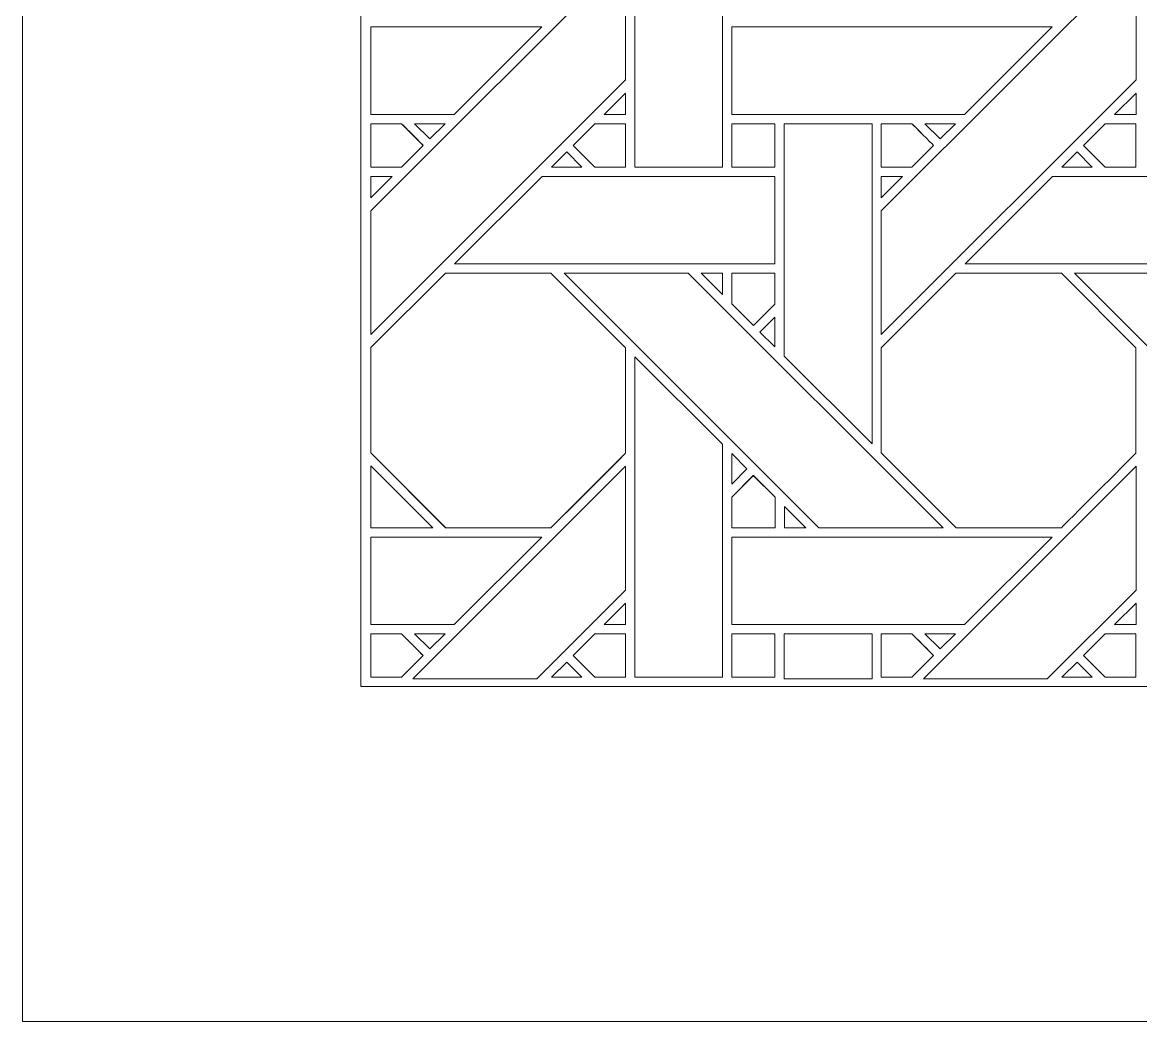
# Model space of a CAD drawing. Header units: inches. Extents: x 4.4 to 20.4, y 5.1 to 13.1.
# Drawn here: x 4.383 to 6.462, y 5.095 to 6.953 of the extents above; entities that cross this region are included whole.
import ezdxf

# ---------------------------------------------------------------- set-up
doc = ezdxf.new("R2010")
doc.units = ezdxf.units.IN
doc.header["$MEASUREMENT"] = 0
doc.layers.add('Design', color=7, linetype='Continuous', lineweight=0)

msp = doc.modelspace()

# ---------------------------------------------------------------- linework, layer by layer
at = {"layer": 'Design'}
for points, knots in [([(4.3829, 13.0948), (4.3829, 13.0948), (4.3829, 5.0948), (4.3829, 5.0948), (4.3829, 5.0948), (20.3829, 5.0948), (20.3829, 5.0948), (20.3829, 5.0948), (20.3829, 13.0948), (20.3829, 13.0948), (20.3829, 13.0948), (4.3829, 13.0948), (4.3829, 13.0948)], [0, 0, 0, 0, 1, 1, 1, 2, 2, 2, 3, 3, 3, 4, 4, 4, 4]), ([(5.0119, 5.7183), (5.0119, 5.7183), (19.7539, 5.7183), (19.7539, 5.7183), (19.7539, 5.7183), (19.7539, 12.4753), (19.7539, 12.4753), (19.7539, 12.4753), (5.0119, 12.4753), (5.0119, 12.4753), (5.0119, 12.4753), (5.0119, 5.7183), (5.0119, 5.7183)], [0, 0, 0, 0, 1, 1, 1, 2, 2, 2, 3, 3, 3, 4, 4, 4, 4]), ([(5.6841, 7.1177), (5.6841, 7.1177), (5.6841, 6.684), (5.6841, 6.684), (5.6841, 6.684), (5.5214, 6.684), (5.5214, 6.684), (5.5214, 6.684), (5.5214, 7.2799), (5.5214, 7.2799), (5.5214, 7.2799), (5.6841, 7.1177), (5.6841, 7.1177)], [0, 0, 0, 0, 1, 1, 1, 2, 2, 2, 3, 3, 3, 4, 4, 4, 4]), ([(5.0306, 6.6027), (5.0306, 6.6027), (5.5042, 7.0763), (5.5042, 7.0763), (5.5042, 7.0763), (5.5042, 6.8463), (5.5042, 6.8463), (5.5042, 6.8463), (5.0306, 6.3726), (5.0306, 6.3726), (5.0306, 6.3726), (5.0306, 6.6027), (5.0306, 6.6027)], [0, 0, 0, 0, 1, 1, 1, 2, 2, 2, 3, 3, 3, 4, 4, 4, 4]), ([(5.9793, 6.6027), (5.9793, 6.6027), (6.453, 7.0763), (6.453, 7.0763), (6.453, 7.0763), (6.453, 6.8463), (6.453, 6.8463), (6.453, 6.8463), (5.9793, 6.3726), (5.9793, 6.3726), (5.9793, 6.3726), (5.9793, 6.6027), (5.9793, 6.6027)], [0, 0, 0, 0, 1, 1, 1, 2, 2, 2, 3, 3, 3, 4, 4, 4, 4]), ([(5.0306, 6.9448), (5.0306, 6.9448), (5.3484, 6.9448), (5.3484, 6.9448), (5.3484, 6.9448), (5.1857, 6.7821), (5.1857, 6.7821), (5.1857, 6.7821), (5.0306, 6.7821), (5.0306, 6.7821), (5.0306, 6.7821), (5.0306, 6.9448), (5.0306, 6.9448)], [0, 0, 0, 0, 1, 1, 1, 2, 2, 2, 3, 3, 3, 4, 4, 4, 4]), ([(5.7015, 6.7821), (5.7015, 6.7821), (5.7015, 6.9448), (5.7015, 6.9448), (5.7015, 6.9448), (6.2972, 6.9448), (6.2972, 6.9448), (6.2972, 6.9448), (6.1344, 6.7821), (6.1344, 6.7821), (6.1344, 6.7821), (5.7015, 6.7821), (5.7015, 6.7821)], [0, 0, 0, 0, 1, 1, 1, 2, 2, 2, 3, 3, 3, 4, 4, 4, 4]), ([(5.4645, 6.7821), (5.4645, 6.7821), (5.5042, 6.8219), (5.5042, 6.8219), (5.5042, 6.8219), (5.5042, 6.7821), (5.5042, 6.7821), (5.5042, 6.7821), (5.4645, 6.7821), (5.4645, 6.7821)], [0, 0, 0, 0, 1, 1, 1, 2, 2, 2, 3, 3, 3, 3]), ([(6.4132, 6.7821), (6.4132, 6.7821), (6.453, 6.8219), (6.453, 6.8219), (6.453, 6.8219), (6.453, 6.7821), (6.453, 6.7821), (6.453, 6.7821), (6.4132, 6.7821), (6.4132, 6.7821)], [0, 0, 0, 0, 1, 1, 1, 2, 2, 2, 3, 3, 3, 3]), ([(5.0306, 6.7648), (5.0306, 6.7648), (5.0876, 6.7648), (5.0876, 6.7648), (5.0927, 6.7597), (5.1234, 6.7289), (5.1278, 6.7245), (5.1278, 6.7245), (5.0875, 6.684), (5.0875, 6.684), (5.0875, 6.684), (5.0306, 6.684), (5.0306, 6.684), (5.0306, 6.684), (5.0306, 6.7648), (5.0306, 6.7648)], [0, 0, 0, 0, 1, 1, 1, 2, 2, 2, 3, 3, 3, 4, 4, 4, 5, 5, 5, 5]), ([(5.0306, 6.7648), (5.0306, 6.7648), (5.0876, 6.7648), (5.0876, 6.7648), (5.0932, 6.7592), (5.128, 6.7245), (5.128, 6.7245), (5.128, 6.7245), (5.0875, 6.684), (5.0875, 6.684), (5.0875, 6.684), (5.0306, 6.684), (5.0306, 6.684), (5.0306, 6.684), (5.0306, 6.7648), (5.0306, 6.7648)], [0, 0, 0, 0, 1, 1, 1, 2, 2, 2, 3, 3, 3, 4, 4, 4, 5, 5, 5, 5]), ([(5.1685, 6.7648), (5.1685, 6.7648), (5.1402, 6.7366), (5.1402, 6.7366), (5.1402, 6.7366), (5.112, 6.7648), (5.112, 6.7648), (5.112, 6.7648), (5.1685, 6.7648), (5.1685, 6.7648)], [0, 0, 0, 0, 1, 1, 1, 2, 2, 2, 3, 3, 3, 3]), ([(5.4471, 6.684), (5.4471, 6.684), (5.4067, 6.7244), (5.4067, 6.7244), (5.4067, 6.7244), (5.4471, 6.7648), (5.4471, 6.7648), (5.4471, 6.7648), (5.5042, 6.7648), (5.5042, 6.7648), (5.5042, 6.7648), (5.5042, 6.684), (5.5042, 6.684), (5.5042, 6.684), (5.4471, 6.684), (5.4471, 6.684)], [0, 0, 0, 0, 1, 1, 1, 2, 2, 2, 3, 3, 3, 4, 4, 4, 5, 5, 5, 5]), ([(5.5042, 6.7648), (5.5042, 6.7648), (5.5042, 6.684), (5.5042, 6.684), (5.5042, 6.684), (5.4471, 6.684), (5.4471, 6.684), (5.4471, 6.684), (5.4067, 6.7244), (5.4067, 6.7244), (5.4067, 6.7244), (5.4471, 6.7648), (5.4471, 6.7648), (5.4471, 6.7648), (5.5042, 6.7648), (5.5042, 6.7648)], [0, 0, 0, 0, 1, 1, 1, 2, 2, 2, 3, 3, 3, 4, 4, 4, 5, 5, 5, 5]), ([(5.7014, 6.7648), (5.7014, 6.7648), (5.7816, 6.7648), (5.7816, 6.7648), (5.7816, 6.7648), (5.7816, 6.684), (5.7816, 6.684), (5.7816, 6.684), (5.7014, 6.684), (5.7014, 6.684), (5.7014, 6.684), (5.7014, 6.7648), (5.7014, 6.7648)], [0, 0, 0, 0, 1, 1, 1, 2, 2, 2, 3, 3, 3, 4, 4, 4, 4]), ([(5.7816, 6.7648), (5.7816, 6.7648), (5.7816, 6.684), (5.7816, 6.684), (5.7816, 6.684), (5.7014, 6.684), (5.7014, 6.684), (5.7014, 6.684), (5.7014, 6.7648), (5.7014, 6.7648), (5.7014, 6.7648), (5.7816, 6.7648), (5.7816, 6.7648)], [0, 0, 0, 0, 1, 1, 1, 2, 2, 2, 3, 3, 3, 4, 4, 4, 4]), ([(5.9622, 6.7648), (5.9622, 6.7648), (5.9622, 6.1697), (5.9622, 6.1697), (5.9622, 6.1697), (5.7992, 6.3326), (5.7992, 6.3326), (5.7992, 6.3326), (5.7992, 6.7648), (5.7992, 6.7648), (5.7992, 6.7648), (5.9622, 6.7648), (5.9622, 6.7648)], [0, 0, 0, 0, 1, 1, 1, 2, 2, 2, 3, 3, 3, 4, 4, 4, 4]), ([(6.0766, 6.7245), (6.0766, 6.7245), (6.0362, 6.684), (6.0362, 6.684), (6.0362, 6.684), (5.9792, 6.684), (5.9792, 6.684), (5.9792, 6.684), (5.9792, 6.7648), (5.9792, 6.7648), (5.9792, 6.7648), (6.0363, 6.7648), (6.0363, 6.7648), (6.0414, 6.7597), (6.0722, 6.7289), (6.0766, 6.7245)], [0, 0, 0, 0, 1, 1, 1, 2, 2, 2, 3, 3, 3, 4, 4, 4, 5, 5, 5, 5]), ([(6.0766, 6.7245), (6.0766, 6.7245), (6.0362, 6.684), (6.0362, 6.684), (6.0362, 6.684), (5.9792, 6.684), (5.9792, 6.684), (5.9792, 6.684), (5.9792, 6.7648), (5.9792, 6.7648), (5.9792, 6.7648), (6.0363, 6.7648), (6.0363, 6.7648), (6.0416, 6.7596), (6.0723, 6.7288), (6.0766, 6.7245)], [0, 0, 0, 0, 1, 1, 1, 2, 2, 2, 3, 3, 3, 4, 4, 4, 5, 5, 5, 5]), ([(6.0607, 6.7648), (6.0607, 6.7648), (6.1172, 6.7648), (6.1172, 6.7648), (6.1172, 6.7648), (6.0889, 6.7366), (6.0889, 6.7366), (6.0889, 6.7366), (6.0607, 6.7648), (6.0607, 6.7648)], [0, 0, 0, 0, 1, 1, 1, 2, 2, 2, 3, 3, 3, 3]), ([(6.3958, 6.684), (6.3958, 6.684), (6.3554, 6.7244), (6.3554, 6.7244), (6.3554, 6.7244), (6.3959, 6.7648), (6.3959, 6.7648), (6.3959, 6.7648), (6.4529, 6.7648), (6.4529, 6.7648), (6.4529, 6.7648), (6.4529, 6.684), (6.4529, 6.684), (6.4529, 6.684), (6.3958, 6.684), (6.3958, 6.684)], [0, 0, 0, 0, 1, 1, 1, 2, 2, 2, 3, 3, 3, 4, 4, 4, 5, 5, 5, 5]), ([(6.3554, 6.7244), (6.3554, 6.7244), (6.3959, 6.7648), (6.3959, 6.7648), (6.3959, 6.7648), (6.4529, 6.7648), (6.4529, 6.7648), (6.4529, 6.7648), (6.4529, 6.684), (6.4529, 6.684), (6.4529, 6.684), (6.3958, 6.684), (6.3958, 6.684), (6.3958, 6.684), (6.3554, 6.7244), (6.3554, 6.7244)], [0, 0, 0, 0, 1, 1, 1, 2, 2, 2, 3, 3, 3, 4, 4, 4, 5, 5, 5, 5]), ([(5.4229, 6.684), (5.4229, 6.684), (5.3664, 6.684), (5.3664, 6.684), (5.3664, 6.684), (5.3947, 6.7123), (5.3947, 6.7123), (5.3947, 6.7123), (5.4229, 6.684), (5.4229, 6.684)], [0, 0, 0, 0, 1, 1, 1, 2, 2, 2, 3, 3, 3, 3]), ([(6.3716, 6.684), (6.3716, 6.684), (6.3151, 6.684), (6.3151, 6.684), (6.3151, 6.684), (6.3434, 6.7123), (6.3434, 6.7123), (6.3434, 6.7123), (6.3716, 6.684), (6.3716, 6.684)], [0, 0, 0, 0, 1, 1, 1, 2, 2, 2, 3, 3, 3, 3]), ([(5.0306, 6.6669), (5.0306, 6.6669), (5.0704, 6.6669), (5.0704, 6.6669), (5.0704, 6.6669), (5.0306, 6.6271), (5.0306, 6.6271), (5.0306, 6.6271), (5.0306, 6.6669), (5.0306, 6.6669)], [0, 0, 0, 0, 1, 1, 1, 2, 2, 2, 3, 3, 3, 3]), ([(5.7817, 6.6669), (5.7817, 6.6669), (5.7817, 6.5041), (5.7817, 6.5041), (5.7817, 6.5041), (5.1864, 6.5041), (5.1864, 6.5041), (5.1864, 6.5041), (5.3493, 6.6669), (5.3493, 6.6669), (5.3493, 6.6669), (5.7817, 6.6669), (5.7817, 6.6669)], [0, 0, 0, 0, 1, 1, 1, 2, 2, 2, 3, 3, 3, 4, 4, 4, 4]), ([(6.0191, 6.6669), (6.0191, 6.6669), (5.9793, 6.6271), (5.9793, 6.6271), (5.9793, 6.6271), (5.9793, 6.6669), (5.9793, 6.6669), (5.9793, 6.6669), (6.0191, 6.6669), (6.0191, 6.6669)], [0, 0, 0, 0, 1, 1, 1, 2, 2, 2, 3, 3, 3, 3]), ([(6.1351, 6.5041), (6.1351, 6.5041), (6.298, 6.6669), (6.298, 6.6669), (6.298, 6.6669), (6.7304, 6.6669), (6.7304, 6.6669), (6.7304, 6.6669), (6.7304, 6.5041), (6.7304, 6.5041), (6.7304, 6.5041), (6.1351, 6.5041), (6.1351, 6.5041)], [0, 0, 0, 0, 1, 1, 1, 2, 2, 2, 3, 3, 3, 4, 4, 4, 4]), ([(5.0306, 6.1525), (5.0306, 6.1525), (5.0306, 6.3483), (5.0306, 6.3483), (5.0306, 6.3483), (5.1692, 6.4869), (5.1692, 6.4869), (5.1692, 6.4869), (5.3654, 6.4869), (5.3654, 6.4869), (5.3654, 6.4869), (5.5042, 6.3482), (5.5042, 6.3482), (5.5042, 6.3482), (5.5042, 6.152), (5.5042, 6.152), (5.4864, 6.1341), (5.3744, 6.0223), (5.3655, 6.0133), (5.3655, 6.0133), (5.1697, 6.0133), (5.1697, 6.0133), (5.1697, 6.0133), (5.0306, 6.1525), (5.0306, 6.1525)], [0, 0, 0, 0, 1, 1, 1, 2, 2, 2, 3, 3, 3, 4, 4, 4, 5, 5, 5, 6, 6, 6, 7, 7, 7, 8, 8, 8, 8]), ([(5.0306, 6.3483), (5.0306, 6.3483), (5.1692, 6.4869), (5.1692, 6.4869), (5.1692, 6.4869), (5.3654, 6.4869), (5.3654, 6.4869), (5.3654, 6.4869), (5.5042, 6.3482), (5.5042, 6.3482), (5.5042, 6.3482), (5.5042, 6.152), (5.5042, 6.152), (5.4859, 6.1336), (5.3741, 6.022), (5.3655, 6.0133), (5.3655, 6.0133), (5.1698, 6.0133), (5.1698, 6.0133), (5.1698, 6.0133), (5.0306, 6.1525), (5.0306, 6.1525), (5.0306, 6.1525), (5.0306, 6.3483), (5.0306, 6.3483)], [0, 0, 0, 0, 1, 1, 1, 2, 2, 2, 3, 3, 3, 4, 4, 4, 5, 5, 5, 6, 6, 6, 7, 7, 7, 8, 8, 8, 8]), ([(5.6207, 6.487), (5.6207, 6.487), (6.0943, 6.0133), (6.0943, 6.0133), (6.0943, 6.0133), (5.8633, 6.0133), (5.8633, 6.0133), (5.8633, 6.0133), (5.3897, 6.487), (5.3897, 6.487), (5.3897, 6.487), (5.6207, 6.487), (5.6207, 6.487)], [0, 0, 0, 0, 1, 1, 1, 2, 2, 2, 3, 3, 3, 4, 4, 4, 4]), ([(5.6842, 6.487), (5.6842, 6.487), (5.6842, 6.4471), (5.6842, 6.4471), (5.6842, 6.4471), (5.6448, 6.487), (5.6448, 6.487), (5.6448, 6.487), (5.6842, 6.487), (5.6842, 6.487)], [0, 0, 0, 0, 1, 1, 1, 2, 2, 2, 3, 3, 3, 3]), ([(5.7014, 6.487), (5.7014, 6.487), (5.7816, 6.487), (5.7816, 6.487), (5.7816, 6.487), (5.7816, 6.4294), (5.7816, 6.4294), (5.7816, 6.4294), (5.7417, 6.3894), (5.7417, 6.3894), (5.7417, 6.3894), (5.7014, 6.4297), (5.7014, 6.4297), (5.7014, 6.4297), (5.7014, 6.487), (5.7014, 6.487)], [0, 0, 0, 0, 1, 1, 1, 2, 2, 2, 3, 3, 3, 4, 4, 4, 5, 5, 5, 5]), ([(5.7417, 6.3894), (5.7417, 6.3894), (5.7014, 6.4297), (5.7014, 6.4297), (5.7014, 6.4297), (5.7014, 6.487), (5.7014, 6.487), (5.7014, 6.487), (5.7816, 6.487), (5.7816, 6.487), (5.7816, 6.487), (5.7816, 6.4294), (5.7816, 6.4294), (5.7816, 6.4294), (5.7417, 6.3894), (5.7417, 6.3894)], [0, 0, 0, 0, 1, 1, 1, 2, 2, 2, 3, 3, 3, 4, 4, 4, 5, 5, 5, 5]), ([(5.9792, 6.1526), (5.9792, 6.1526), (5.9792, 6.3482), (5.9792, 6.3482), (5.9792, 6.3482), (6.1179, 6.4869), (6.1179, 6.4869), (6.1179, 6.4869), (6.3142, 6.4869), (6.3142, 6.4869), (6.3142, 6.4869), (6.4529, 6.3482), (6.4529, 6.3482), (6.4529, 6.3482), (6.4529, 6.152), (6.4529, 6.152), (6.4351, 6.1341), (6.3232, 6.0223), (6.3142, 6.0133), (6.3142, 6.0133), (6.1185, 6.0133), (6.1185, 6.0133), (6.1185, 6.0133), (5.9792, 6.1526), (5.9792, 6.1526)], [0, 0, 0, 0, 1, 1, 1, 2, 2, 2, 3, 3, 3, 4, 4, 4, 5, 5, 5, 6, 6, 6, 7, 7, 7, 8, 8, 8, 8]), ([(6.1185, 6.0133), (6.1185, 6.0133), (5.9792, 6.1526), (5.9792, 6.1526), (5.9792, 6.1526), (5.9792, 6.3482), (5.9792, 6.3482), (5.9792, 6.3482), (6.1179, 6.4869), (6.1179, 6.4869), (6.1179, 6.4869), (6.3142, 6.4869), (6.3142, 6.4869), (6.3142, 6.4869), (6.4529, 6.3482), (6.4529, 6.3482), (6.4529, 6.3482), (6.4529, 6.152), (6.4529, 6.152), (6.4351, 6.1341), (6.3232, 6.0224), (6.3142, 6.0133), (6.3142, 6.0133), (6.1185, 6.0133), (6.1185, 6.0133)], [0, 0, 0, 0, 1, 1, 1, 2, 2, 2, 3, 3, 3, 4, 4, 4, 5, 5, 5, 6, 6, 6, 7, 7, 7, 8, 8, 8, 8]), ([(6.3385, 6.487), (6.3385, 6.487), (6.5694, 6.487), (6.5694, 6.487), (6.5694, 6.487), (7.043, 6.0133), (7.043, 6.0133), (7.043, 6.0133), (6.812, 6.0133), (6.812, 6.0133), (6.812, 6.0133), (6.3385, 6.487), (6.3385, 6.487)], [0, 0, 0, 0, 1, 1, 1, 2, 2, 2, 3, 3, 3, 4, 4, 4, 4]), ([(5.7817, 6.4051), (5.7817, 6.4051), (5.7817, 6.35), (5.7817, 6.35), (5.7817, 6.35), (5.7539, 6.3773), (5.7539, 6.3773), (5.7539, 6.3773), (5.7817, 6.4051), (5.7817, 6.4051)], [0, 0, 0, 0, 1, 1, 1, 2, 2, 2, 3, 3, 3, 3]), ([(5.6841, 5.7353), (5.6841, 5.7353), (5.5214, 5.7353), (5.5214, 5.7353), (5.5214, 5.7353), (5.5214, 6.3311), (5.5214, 6.3311), (5.5214, 6.3311), (5.6841, 6.169), (5.6841, 6.169), (5.6841, 6.169), (5.6841, 5.7353), (5.6841, 5.7353)], [0, 0, 0, 0, 1, 1, 1, 2, 2, 2, 3, 3, 3, 4, 4, 4, 4]), ([(5.7296, 6.1229), (5.7296, 6.1229), (5.7015, 6.0947), (5.7015, 6.0947), (5.7015, 6.0947), (5.7015, 6.1515), (5.7015, 6.1515), (5.7015, 6.1515), (5.7296, 6.1229), (5.7296, 6.1229)], [0, 0, 0, 0, 1, 1, 1, 2, 2, 2, 3, 3, 3, 3]), ([(5.0306, 6.1283), (5.0306, 6.1283), (5.1456, 6.0133), (5.1456, 6.0133), (5.1456, 6.0133), (5.0306, 6.0133), (5.0306, 6.0133), (5.0306, 6.0133), (5.0306, 6.1283), (5.0306, 6.1283)], [0, 0, 0, 0, 1, 1, 1, 2, 2, 2, 3, 3, 3, 3]), ([(5.1089, 5.7323), (5.1089, 5.7323), (5.5042, 6.1276), (5.5042, 6.1276), (5.5042, 6.1276), (5.5042, 5.8975), (5.5042, 5.8975), (5.5042, 5.8975), (5.339, 5.7323), (5.339, 5.7323), (5.339, 5.7323), (5.1089, 5.7323), (5.1089, 5.7323)], [0, 0, 0, 0, 1, 1, 1, 2, 2, 2, 3, 3, 3, 4, 4, 4, 4]), ([(6.0577, 5.7323), (6.0577, 5.7323), (6.453, 6.1276), (6.453, 6.1276), (6.453, 6.1276), (6.453, 5.8975), (6.453, 5.8975), (6.453, 5.8975), (6.2878, 5.7323), (6.2878, 5.7323), (6.2878, 5.7323), (6.0577, 5.7323), (6.0577, 5.7323)], [0, 0, 0, 0, 1, 1, 1, 2, 2, 2, 3, 3, 3, 4, 4, 4, 4]), ([(5.7014, 6.0131), (5.7014, 6.0131), (5.7014, 6.0704), (5.7014, 6.0704), (5.7014, 6.0704), (5.7416, 6.1107), (5.7416, 6.1107), (5.7416, 6.1107), (5.782, 6.0704), (5.782, 6.0704), (5.782, 6.0704), (5.782, 6.0131), (5.782, 6.0131), (5.782, 6.0131), (5.7014, 6.0131), (5.7014, 6.0131)], [0, 0, 0, 0, 1, 1, 1, 2, 2, 2, 3, 3, 3, 4, 4, 4, 5, 5, 5, 5]), ([(5.7014, 6.0704), (5.7014, 6.0704), (5.7418, 6.1107), (5.7418, 6.1107), (5.7418, 6.1107), (5.782, 6.0704), (5.782, 6.0704), (5.782, 6.0704), (5.782, 6.0131), (5.782, 6.0131), (5.782, 6.0131), (5.7014, 6.0131), (5.7014, 6.0131), (5.7014, 6.0131), (5.7014, 6.0704), (5.7014, 6.0704)], [0, 0, 0, 0, 1, 1, 1, 2, 2, 2, 3, 3, 3, 4, 4, 4, 5, 5, 5, 5]), ([(5.7994, 6.0133), (5.7994, 6.0133), (5.7994, 6.0531), (5.7994, 6.0531), (5.7994, 6.0531), (5.8391, 6.0133), (5.8391, 6.0133), (5.8391, 6.0133), (5.7994, 6.0133), (5.7994, 6.0133)], [0, 0, 0, 0, 1, 1, 1, 2, 2, 2, 3, 3, 3, 3]), ([(5.0306, 5.9961), (5.0306, 5.9961), (5.3484, 5.9961), (5.3484, 5.9961), (5.3484, 5.9961), (5.1857, 5.8334), (5.1857, 5.8334), (5.1857, 5.8334), (5.0306, 5.8334), (5.0306, 5.8334), (5.0306, 5.8334), (5.0306, 5.9961), (5.0306, 5.9961)], [0, 0, 0, 0, 1, 1, 1, 2, 2, 2, 3, 3, 3, 4, 4, 4, 4]), ([(5.7015, 5.8334), (5.7015, 5.8334), (5.7015, 5.9961), (5.7015, 5.9961), (5.7015, 5.9961), (6.2972, 5.9961), (6.2972, 5.9961), (6.2972, 5.9961), (6.1344, 5.8334), (6.1344, 5.8334), (6.1344, 5.8334), (5.7015, 5.8334), (5.7015, 5.8334)], [0, 0, 0, 0, 1, 1, 1, 2, 2, 2, 3, 3, 3, 4, 4, 4, 4]), ([(5.5042, 5.8334), (5.5042, 5.8334), (5.4645, 5.8334), (5.4645, 5.8334), (5.4645, 5.8334), (5.5042, 5.8732), (5.5042, 5.8732), (5.5042, 5.8732), (5.5042, 5.8334), (5.5042, 5.8334)], [0, 0, 0, 0, 1, 1, 1, 2, 2, 2, 3, 3, 3, 3]), ([(6.453, 5.8334), (6.453, 5.8334), (6.4132, 5.8334), (6.4132, 5.8334), (6.4132, 5.8334), (6.453, 5.8732), (6.453, 5.8732), (6.453, 5.8732), (6.453, 5.8334), (6.453, 5.8334)], [0, 0, 0, 0, 1, 1, 1, 2, 2, 2, 3, 3, 3, 3]), ([(5.0306, 5.8161), (5.0306, 5.8161), (5.0876, 5.8161), (5.0876, 5.8161), (5.0927, 5.811), (5.1234, 5.7801), (5.1278, 5.7757), (5.1278, 5.7757), (5.0875, 5.7353), (5.0875, 5.7353), (5.0875, 5.7353), (5.0306, 5.7353), (5.0306, 5.7353), (5.0306, 5.7353), (5.0306, 5.8161), (5.0306, 5.8161)], [0, 0, 0, 0, 1, 1, 1, 2, 2, 2, 3, 3, 3, 4, 4, 4, 5, 5, 5, 5]), ([(5.0306, 5.8161), (5.0306, 5.8161), (5.0876, 5.8161), (5.0876, 5.8161), (5.0876, 5.8161), (5.128, 5.7757), (5.128, 5.7757), (5.128, 5.7757), (5.0875, 5.7353), (5.0875, 5.7353), (5.0875, 5.7353), (5.0306, 5.7353), (5.0306, 5.7353), (5.0306, 5.7353), (5.0306, 5.8161), (5.0306, 5.8161)], [0, 0, 0, 0, 1, 1, 1, 2, 2, 2, 3, 3, 3, 4, 4, 4, 5, 5, 5, 5]), ([(5.1402, 5.7879), (5.1402, 5.7879), (5.112, 5.8161), (5.112, 5.8161), (5.112, 5.8161), (5.1685, 5.8161), (5.1685, 5.8161), (5.1685, 5.8161), (5.1402, 5.7879), (5.1402, 5.7879)], [0, 0, 0, 0, 1, 1, 1, 2, 2, 2, 3, 3, 3, 3]), ([(5.4471, 5.8161), (5.4471, 5.8161), (5.5042, 5.8161), (5.5042, 5.8161), (5.5042, 5.8161), (5.5042, 5.7353), (5.5042, 5.7353), (5.5042, 5.7353), (5.4471, 5.7353), (5.4471, 5.7353), (5.4471, 5.7353), (5.4066, 5.7757), (5.4066, 5.7757), (5.4066, 5.7757), (5.4471, 5.8161), (5.4471, 5.8161)], [0, 0, 0, 0, 1, 1, 1, 2, 2, 2, 3, 3, 3, 4, 4, 4, 5, 5, 5, 5]), ([(5.5042, 5.7353), (5.5042, 5.7353), (5.4471, 5.7353), (5.4471, 5.7353), (5.4471, 5.7353), (5.4068, 5.7757), (5.4068, 5.7757), (5.4068, 5.7757), (5.4471, 5.8161), (5.4471, 5.8161), (5.4471, 5.8161), (5.5042, 5.8161), (5.5042, 5.8161), (5.5042, 5.8161), (5.5042, 5.7353), (5.5042, 5.7353)], [0, 0, 0, 0, 1, 1, 1, 2, 2, 2, 3, 3, 3, 4, 4, 4, 5, 5, 5, 5]), ([(5.7816, 5.8161), (5.7816, 5.8161), (5.7816, 5.7353), (5.7816, 5.7353), (5.7816, 5.7353), (5.7014, 5.7353), (5.7014, 5.7353), (5.7014, 5.7353), (5.7014, 5.8161), (5.7014, 5.8161), (5.7014, 5.8161), (5.7816, 5.8161), (5.7816, 5.8161)], [0, 0, 0, 0, 1, 1, 1, 2, 2, 2, 3, 3, 3, 4, 4, 4, 4]), ([(5.7816, 5.7353), (5.7816, 5.7353), (5.7014, 5.7353), (5.7014, 5.7353), (5.7014, 5.7353), (5.7014, 5.8161), (5.7014, 5.8161), (5.7014, 5.8161), (5.7816, 5.8161), (5.7816, 5.8161), (5.7816, 5.8161), (5.7816, 5.7353), (5.7816, 5.7353)], [0, 0, 0, 0, 1, 1, 1, 2, 2, 2, 3, 3, 3, 4, 4, 4, 4]), ([(5.9622, 5.7323), (5.9622, 5.7323), (5.7992, 5.7323), (5.7992, 5.7323), (5.7992, 5.7323), (5.7992, 5.8161), (5.7992, 5.8161), (5.7992, 5.8161), (5.9622, 5.8161), (5.9622, 5.8161), (5.9622, 5.8161), (5.9622, 5.7323), (5.9622, 5.7323)], [0, 0, 0, 0, 1, 1, 1, 2, 2, 2, 3, 3, 3, 4, 4, 4, 4]), ([(5.9792, 5.8161), (5.9792, 5.8161), (6.0363, 5.8161), (6.0363, 5.8161), (6.0414, 5.811), (6.0722, 5.7802), (6.0766, 5.7757), (6.0766, 5.7757), (6.0362, 5.7353), (6.0362, 5.7353), (6.0362, 5.7353), (5.9792, 5.7353), (5.9792, 5.7353), (5.9792, 5.7353), (5.9792, 5.8161), (5.9792, 5.8161)], [0, 0, 0, 0, 1, 1, 1, 2, 2, 2, 3, 3, 3, 4, 4, 4, 5, 5, 5, 5]), ([(5.9792, 5.7353), (5.9792, 5.7353), (5.9792, 5.8161), (5.9792, 5.8161), (5.9792, 5.8161), (6.0363, 5.8161), (6.0363, 5.8161), (6.0415, 5.8109), (6.0723, 5.78), (6.0766, 5.7757), (6.0766, 5.7757), (6.0362, 5.7353), (6.0362, 5.7353), (6.0362, 5.7353), (5.9792, 5.7353), (5.9792, 5.7353)], [0, 0, 0, 0, 1, 1, 1, 2, 2, 2, 3, 3, 3, 4, 4, 4, 5, 5, 5, 5]), ([(6.1172, 5.8161), (6.1172, 5.8161), (6.0889, 5.7879), (6.0889, 5.7879), (6.0889, 5.7879), (6.0607, 5.8161), (6.0607, 5.8161), (6.0607, 5.8161), (6.1172, 5.8161), (6.1172, 5.8161)], [0, 0, 0, 0, 1, 1, 1, 2, 2, 2, 3, 3, 3, 3]), ([(6.3959, 5.8161), (6.3959, 5.8161), (6.4529, 5.8161), (6.4529, 5.8161), (6.4529, 5.8161), (6.4529, 5.7353), (6.4529, 5.7353), (6.4529, 5.7353), (6.3958, 5.7353), (6.3958, 5.7353), (6.3958, 5.7353), (6.3554, 5.7757), (6.3554, 5.7757), (6.3554, 5.7757), (6.3959, 5.8161), (6.3959, 5.8161)], [0, 0, 0, 0, 1, 1, 1, 2, 2, 2, 3, 3, 3, 4, 4, 4, 5, 5, 5, 5]), ([(6.4529, 5.7353), (6.4529, 5.7353), (6.3958, 5.7353), (6.3958, 5.7353), (6.3958, 5.7353), (6.3554, 5.7757), (6.3554, 5.7757), (6.3554, 5.7757), (6.3959, 5.8161), (6.3959, 5.8161), (6.3959, 5.8161), (6.4529, 5.8161), (6.4529, 5.8161), (6.4529, 5.8161), (6.4529, 5.7353), (6.4529, 5.7353)], [0, 0, 0, 0, 1, 1, 1, 2, 2, 2, 3, 3, 3, 4, 4, 4, 5, 5, 5, 5]), ([(5.3664, 5.7353), (5.3664, 5.7353), (5.3947, 5.7636), (5.3947, 5.7636), (5.3947, 5.7636), (5.4229, 5.7353), (5.4229, 5.7353), (5.4229, 5.7353), (5.3664, 5.7353), (5.3664, 5.7353)], [0, 0, 0, 0, 1, 1, 1, 2, 2, 2, 3, 3, 3, 3]), ([(6.3151, 5.7353), (6.3151, 5.7353), (6.3434, 5.7636), (6.3434, 5.7636), (6.3434, 5.7636), (6.3716, 5.7353), (6.3716, 5.7353), (6.3716, 5.7353), (6.3151, 5.7353), (6.3151, 5.7353)], [0, 0, 0, 0, 1, 1, 1, 2, 2, 2, 3, 3, 3, 3])]:
    msp.add_open_spline(points, degree=3, knots=knots, dxfattribs=at)

doc.saveas('drawing.dxf')
